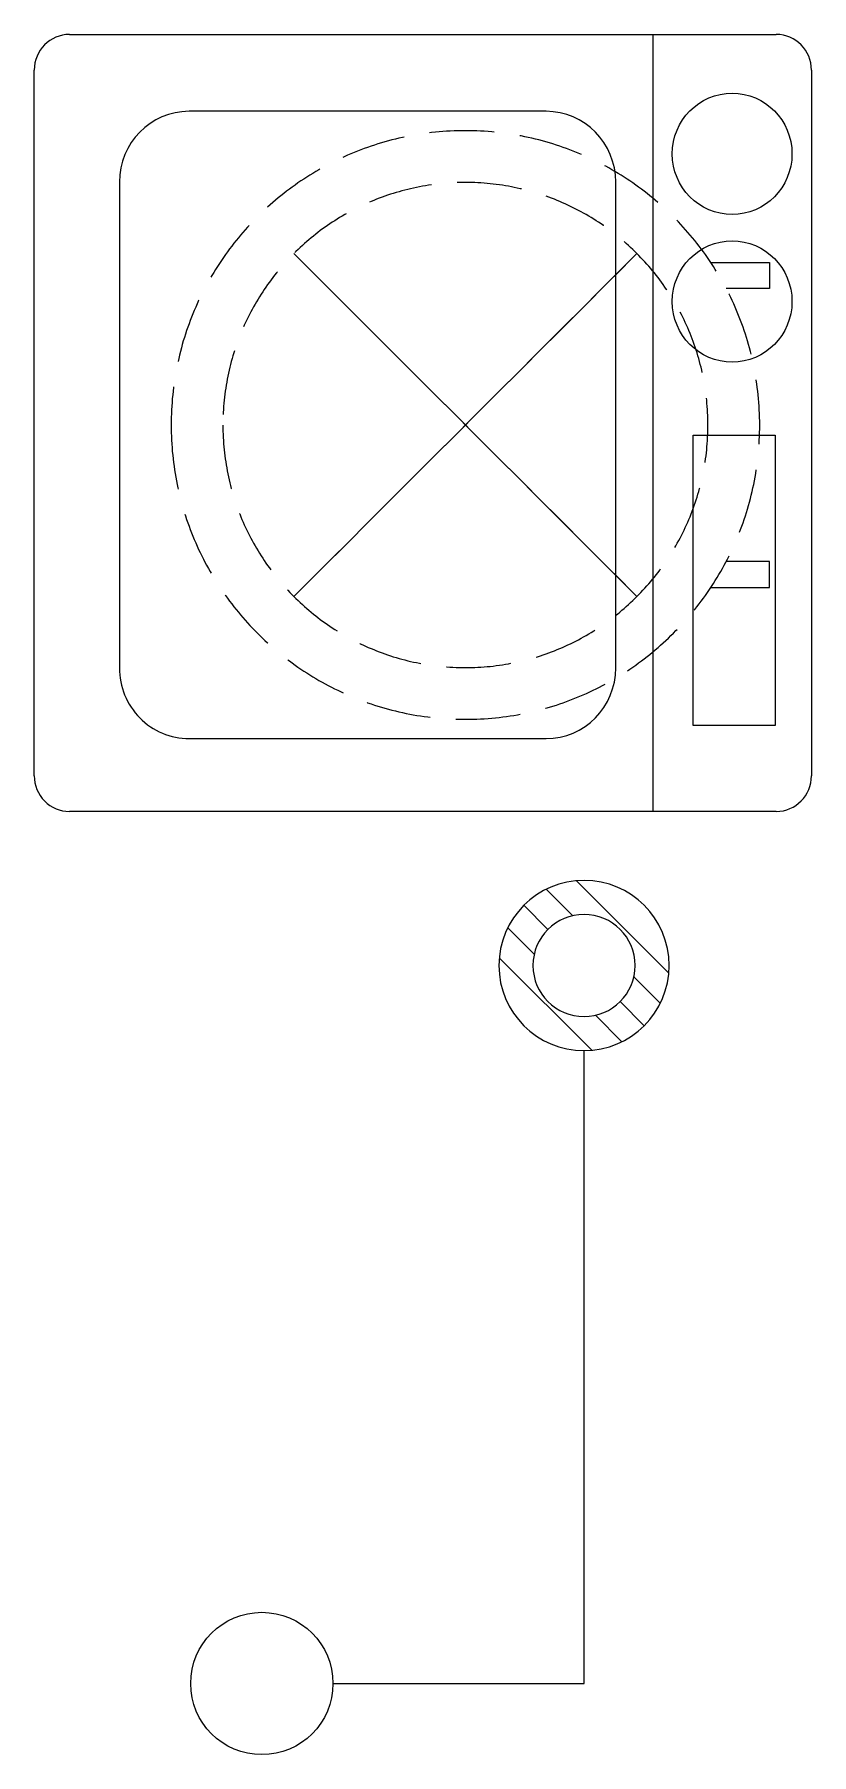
# Model space of a CAD drawing. Extents: x 2803505 to 5851001, y -1372902 to 24339.
# Drawn here: x 3265061 to 3265662, y -947603 to -946273 of the extents above; entities that cross this region are included whole.
import ezdxf

# ---------------------------------------------------------------- set-up
doc = ezdxf.new("R2010")
doc.units = 0
doc.header["$LTSCALE"] = 1000
doc.header["$MEASUREMENT"] = 0
doc.linetypes.add('$1$DASH', pattern=[0.35, 0.25, -0.1])
doc.layers.get('0').update_dxf_attribs({"linetype": 'CONTINUOUS'})
for name, color, linetype in [('!!电气', 1, 'CONTINUOUS'), ('LVTRY', 252, 'CONTINUOUS'), ('VPIPE-凝结', 150, 'CONTINUOUS')]:
    doc.layers.add(name, color=color, linetype=linetype)
for name, color, linetype, lineweight in [('EQUIP_地漏', 7, 'CONTINUOUS', 18), ('VPIPE-废水', 31, 'TG_F', 18), ('平面-空调预留孔', 252, 'CONTINUOUS', 15), ('粉刷', 251, 'CONTINUOUS', 9)]:
    doc.layers.add(name, color=color, linetype=linetype, lineweight=lineweight)
doc.styles.add('TG_LINETYPE', font='SIMPLEX', dxfattribs={"width": 0.8, "height": 3, "bigfont": 'HZTXT'})
doc.linetypes.add('TG_F', pattern='A,2,-0.3,["F",TG_LINETYPE,S=0.1,R=0,X=-0.23,Y=-0.15],0', length=2.3)

# ---------------------------------------------------------------- blocks, each defined once
blk = doc.blocks.new('RECTANG')
for p, q in [((1, 1), (0, 1)), ((0, 1), (0, 0)), ((1, 0), (1, 1)), ((0, 0), (1, 0))]:
    blk.add_line(p, q)
blk = doc.blocks.new('洗衣机')
at = {"layer": 'LVTRY'}
for p, q in [((3791567.4, 243472.1), (3791021, 243472.1)), ((3791116.5, 243472.1), (3791116.5, 242871.5)), ((3790993.7, 243444.5), (3790993.7, 242899.1)), ((3791594.6, 242899.1), (3791594.6, 243444.5)), ((3791199, 243412.7), (3791474.9, 243412.7)), ((3791145.1, 242982.5), (3791145.1, 243358)), ((3791528.8, 243358), (3791528.8, 242982.5)), ((3791474.9, 242927.8), (3791199, 242927.8)), ((3791021, 242871.5), (3791567.4, 242871.5))]:
    blk.add_line(p, q, dxfattribs=at)
at = {"layer": 'LVTRY', "extrusion": (0, 0, -1)}
for centre, major_axis, start_param, end_param in [((3791021, 243444.5), (0, 27.6), -1.570796, 0), ((3791567.4, 243444.5), (0, 27.6), 0, 1.570796), ((3791055.1, 243379.8), (0, 46.9), 3.141593, 9.424778), ((3791199, 243358), (0, 54.7), 4.712389, 6.283185), ((3791474.9, 243358), (0, 54.7), 0, 1.570796), ((3791055.1, 243265.7), (0, 46.9), 3.141593, 9.424778), ((3791199, 242982.5), (0, 54.7), 3.141593, 4.712389), ((3791474.9, 242982.5), (0, 54.7), 1.570796, 3.141593), ((3791021, 242899.1), (0, 27.6), 3.141593, 4.712389), ((3791567.4, 242899.1), (0, 27.6), 1.570796, 3.141593)]:
    blk.add_ellipse(centre, major_axis=major_axis, ratio=0.986385, start_param=start_param, end_param=end_param, dxfattribs=at)
at = {"layer": 'LVTRY', "xscale": 63.25620569481588, "yscale": 224.5369532744355, "zscale": 64.12934308941763, "rotation": 180}
blk.add_blockref('RECTANG', (3791085.2, 243162.4), dxfattribs=at)
blk = doc.blocks.new('$TwtSys$00000543')
at = {"color": 252}
for p, q in [((-93.6, -8.5), (8.5, 93.6)), ((12.5, 55), (41.7, 84.2)), ((39.9, 39.9), (66.5, 66.5)), ((55, 12.5), (84.2, 41.7)), ((-8.5, -93.6), (93.6, 8.5)), ((-84.2, -41.7), (-55, -12.5)), ((-66.5, -66.5), (-39.9, -39.9)), ((-41.7, -84.2), (-12.5, -55))]:
    blk.add_line(p, q, dxfattribs=at)
for radius in [94, 56.4]:
    blk.add_circle((0, 0), radius, dxfattribs=at)
blk = doc.blocks.new('dnfhfn')
at = {"color": 252, "linetype": '$1$DASH', "ltscale": 0.2}
for p, q in [((101.9, 462.7, 0), (121.9, 462.7, 0)), ((101.9, 417.2, 0), (101.9, 462.7, 0)), ((121.9, 462.7, 0), (121.9, 429, 0)), ((353.1, 462.7, 0), (333.1, 462.7, 0)), ((333.1, 462.7, 0), (333.1, 429, 0)), ((353.1, 417.2, 0), (353.1, 462.7, 0))]:
    blk.add_line(p, q, dxfattribs=at)
at = {"color": 252, "linetype": '$1$DASH', "ltscale": 0.2, "elevation": 0}
for points in [[(94.9, 360.1), (94.9, 360.1), (360.1, 94.9), (360.1, 94.9)], [(360.1, 360.1), (94.9, 94.9), (94.9, 94.9), (360.1, 360.1)]]:
    blk.add_lwpolyline(points, close=True, dxfattribs=at)
at = {"color": 252, "linetype": '$1$DASH', "ltscale": 0.2}
for radius in [227.5, 187.5]:
    blk.add_circle((227.5, 227.5, 0), radius, dxfattribs=at)
blk = doc.blocks.new('A$C1C403CBE')
at = {"layer": 'VPIPE-凝结', "color": 252, "ltscale": 0.1}
blk.add_lwpolyline([(8830, 375), (9024.1, 375), (9024.1, 864.2)], dxfattribs=at)
at = {"layer": 'VPIPE-废水', "color": 252}
blk.add_circle((8775, 375), 55, dxfattribs=at)
at = {"layer": 'EQUIP_地漏', "color": 252, "xscale": -0.7000000000000001, "yscale": 0.7000000000000001, "zscale": 0.7}
blk.add_blockref('$TwtSys$00000543', (9024.1, 930), dxfattribs=at)
at = {"layer": '平面-空调预留孔', "color": 252, "xscale": -1, "rotation": 270}
blk.add_blockref('dnfhfn', (8704.9, 1120.3, 0), dxfattribs=at)
at = {"layer": '粉刷', "color": 252, "xscale": -1}
blk.add_blockref('洗衣机', (3800193.7, -241822.4), dxfattribs=at)

msp = doc.modelspace()

# ---------------------------------------------------------------- block references
at = {"layer": '!!电气'}
msp.add_blockref('A$C1C403CBE', (3256462.1, -947922.9), dxfattribs=at)

doc.saveas('drawing.dxf')
